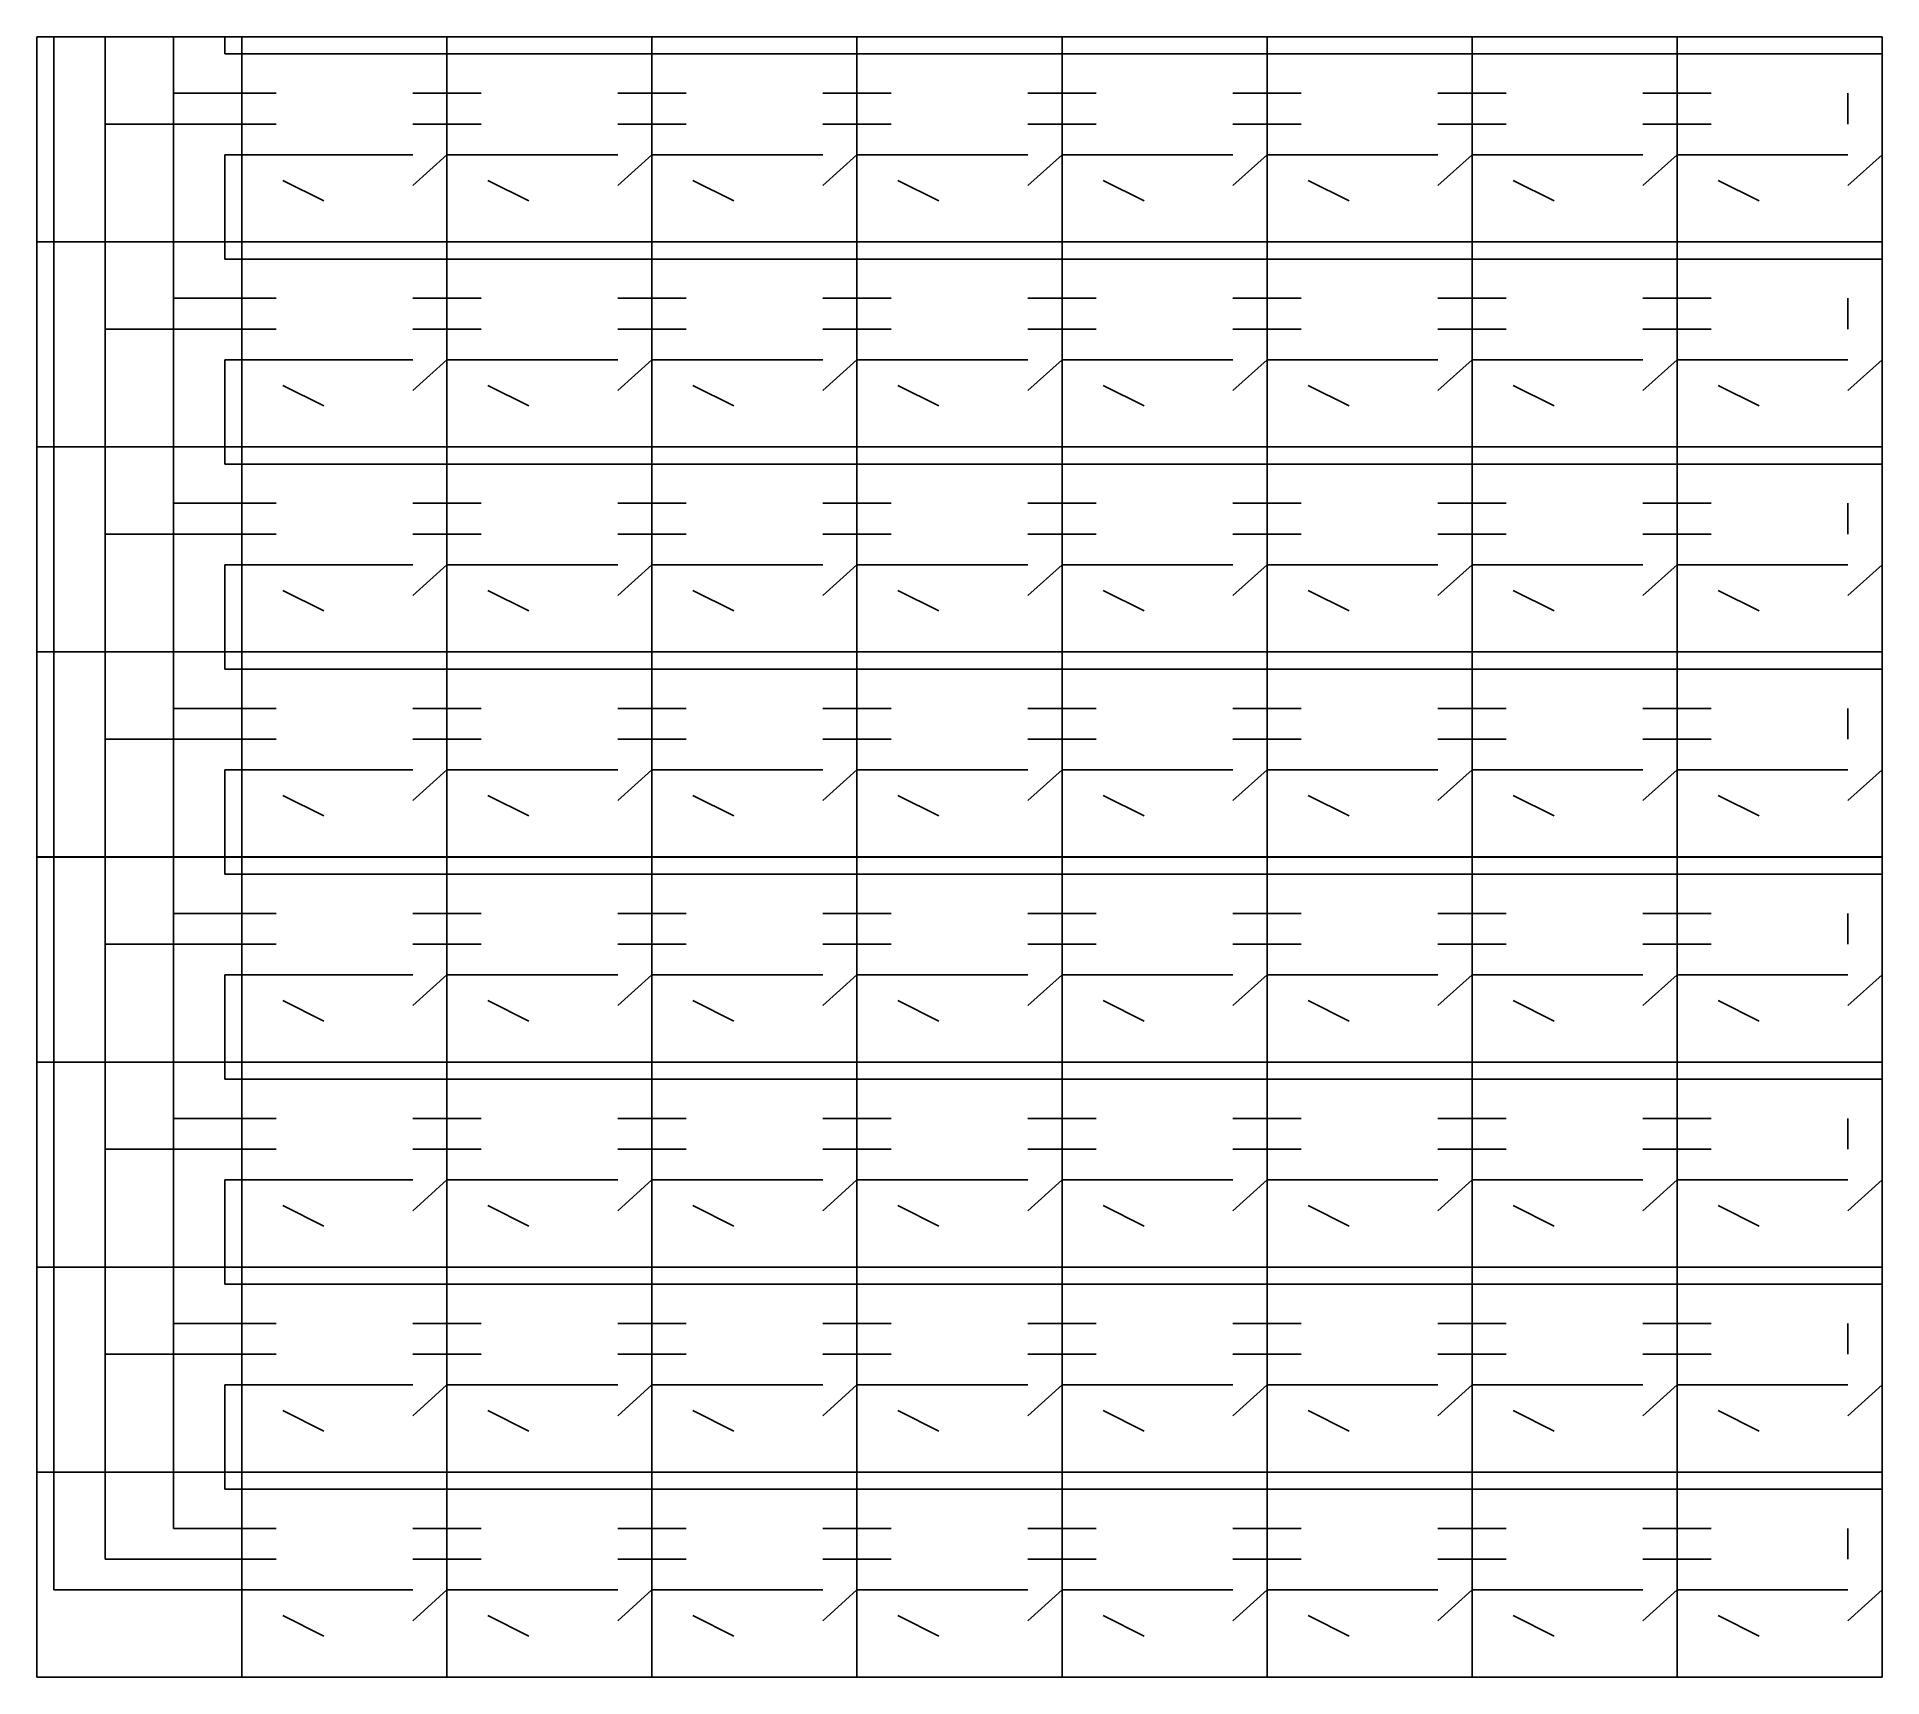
# Model space of a CAD drawing. Extents: x 0 to 225, y 0 to 200.
import ezdxf

# ---------------------------------------------------------------- set-up
doc = ezdxf.new("R2010")
doc.units = 0
doc.layers.get('0').update_dxf_attribs({"linetype": 'CONTINUOUS'})

msp = doc.modelspace()

# ---------------------------------------------------------------- linework, layer by layer
at = {"color": 7}
for p, q in [((0, 200.001), (25.001, 200.001)), ((0, 175), (0, 200.001)), ((24.9992, 200.001), (50, 200.001)), ((24.9992, 175), (24.9992, 200.001)), ((25.001, 200.001), (25.001, 175)), ((50, 200.001), (50, 175)), ((50.0006, 200.001), (74.9997, 200.001)), ((50.0006, 175), (50.0006, 200.001)), ((74.9997, 200.001), (74.9997, 175)), ((74.9997, 200.001), (100.001, 200.001)), ((74.9997, 175), (74.9997, 200.001)), ((100.001, 200.001), (100.001, 175)), ((100.001, 200.001), (125, 200.001)), ((100.001, 175), (100.001, 200.001)), ((125, 200.001), (125, 175)), ((125, 200.001), (150.001, 200.001)), ((125, 175), (125, 200.001)), ((150, 200.001), (175, 200.001)), ((150, 175), (150, 200.001)), ((150.001, 200.001), (150.001, 175)), ((175, 200.001), (175, 175)), ((175.001, 200.001), (200, 200.001)), ((175.001, 175), (175.001, 200.001)), ((200, 200.001), (200, 175)), ((200, 200.001), (225.001, 200.001)), ((200, 175), (200, 200.001)), ((225.001, 200.001), (225.001, 175)), ((25.001, 175), (0, 175)), ((0, 175), (25.001, 175)), ((0, 150), (0, 175)), ((50, 175), (24.9992, 175)), ((24.9992, 175), (50, 175)), ((24.9992, 150), (24.9992, 175)), ((25.001, 175), (25.001, 150)), ((50, 175), (50, 150)), ((74.9997, 175), (50.0006, 175)), ((50.0006, 175), (74.9997, 175)), ((50.0006, 150), (50.0006, 175)), ((100.001, 175), (74.9997, 175)), ((74.9997, 175), (74.9997, 150)), ((74.9997, 175), (100.001, 175)), ((74.9997, 150), (74.9997, 175)), ((125, 175), (100.001, 175)), ((100.001, 175), (100.001, 150)), ((100.001, 175), (125, 175)), ((100.001, 150), (100.001, 175)), ((150.001, 175), (125, 175)), ((125, 175), (125, 150)), ((125, 175), (150.001, 175)), ((125, 150), (125, 175)), ((175, 175), (150, 175)), ((150, 175), (175, 175)), ((150, 150), (150, 175)), ((150.001, 175), (150.001, 150)), ((175, 175), (175, 150)), ((200, 175), (175.001, 175)), ((175.001, 175), (200, 175)), ((175.001, 150), (175.001, 175)), ((225.001, 175), (200, 175)), ((200, 175), (200, 150)), ((200, 175), (225.001, 175)), ((200, 150), (200, 175)), ((225.001, 175), (225.001, 150)), ((25.001, 150), (0, 150)), ((0, 150), (25.001, 150)), ((0, 125), (0, 150)), ((50, 150), (24.9992, 150)), ((24.9992, 150), (50, 150)), ((24.9992, 125), (24.9992, 150)), ((25.001, 150), (25.001, 125)), ((50, 150), (50, 125)), ((74.9997, 150), (50.0006, 150)), ((50.0006, 150), (74.9997, 150)), ((50.0006, 125), (50.0006, 150)), ((100.001, 150), (74.9997, 150)), ((74.9997, 150), (74.9997, 125)), ((74.9997, 150), (100.001, 150)), ((74.9997, 125), (74.9997, 150)), ((125, 150), (100.001, 150)), ((100.001, 150), (100.001, 125)), ((100.001, 150), (125, 150)), ((100.001, 125), (100.001, 150)), ((150.001, 150), (125, 150)), ((125, 150), (125, 125)), ((125, 150), (150.001, 150)), ((125, 125), (125, 150)), ((175, 150), (150, 150)), ((150, 150), (175, 150)), ((150, 125), (150, 150)), ((150.001, 150), (150.001, 125)), ((175, 150), (175, 125)), ((200, 150), (175.001, 150)), ((175.001, 150), (200, 150)), ((175.001, 125), (175.001, 150)), ((225.001, 150), (200, 150)), ((200, 150), (200, 125)), ((200, 150), (225.001, 150)), ((200, 125), (200, 150)), ((225.001, 150), (225.001, 125)), ((25.001, 125), (0, 125)), ((0, 125), (25.001, 125)), ((0, 100.001), (0, 125)), ((50, 125), (24.9992, 125)), ((24.9992, 125), (50, 125)), ((24.9992, 100.001), (24.9992, 125)), ((25.001, 125), (25.001, 100.001)), ((50, 125), (50, 100.001)), ((74.9997, 125), (50.0006, 125)), ((50.0006, 125), (74.9997, 125)), ((50.0006, 100.001), (50.0006, 125)), ((100.001, 125), (74.9997, 125)), ((74.9997, 125), (74.9997, 100.001)), ((74.9997, 125), (100.001, 125)), ((74.9997, 100.001), (74.9997, 125)), ((125, 125), (100.001, 125)), ((100.001, 125), (100.001, 100.001)), ((100.001, 125), (125, 125)), ((100.001, 100.001), (100.001, 125)), ((150.001, 125), (125, 125)), ((125, 125), (125, 100.001)), ((125, 125), (150.001, 125)), ((125, 100.001), (125, 125)), ((175, 125), (150, 125)), ((150, 125), (175, 125)), ((150, 100.001), (150, 125)), ((150.001, 125), (150.001, 100.001)), ((175, 125), (175, 100.001)), ((200, 125), (175.001, 125)), ((175.001, 125), (200, 125)), ((175.001, 100.001), (175.001, 125)), ((225.001, 125), (200, 125)), ((200, 125), (200, 100.001)), ((200, 125), (225.001, 125)), ((200, 100.001), (200, 125)), ((225.001, 125), (225.001, 100.001)), ((25.001, 100.001), (0, 100.001)), ((0, 100), (25.001, 100)), ((0, 74.9993), (0, 100)), ((50, 100.001), (24.9992, 100.001)), ((24.9992, 100), (50, 100)), ((24.9992, 74.9993), (24.9992, 100)), ((25.001, 100), (25.001, 74.9993)), ((50, 100), (50, 74.9993)), ((74.9997, 100.001), (50.0006, 100.001)), ((50.0006, 100), (74.9997, 100)), ((50.0006, 74.9993), (50.0006, 100)), ((100.001, 100.001), (74.9997, 100.001)), ((74.9997, 100), (74.9997, 74.9993)), ((74.9997, 100), (100.001, 100)), ((74.9997, 74.9993), (74.9997, 100)), ((125, 100.001), (100.001, 100.001)), ((100.001, 100), (100.001, 74.9993)), ((100.001, 100), (125, 100)), ((100.001, 74.9993), (100.001, 100)), ((150.001, 100.001), (125, 100.001)), ((125, 100), (125, 74.9993)), ((125, 100), (150.001, 100)), ((125, 74.9993), (125, 100)), ((175, 100.001), (150, 100.001)), ((150, 100), (175, 100)), ((150, 74.9993), (150, 100)), ((150.001, 100), (150.001, 74.9993)), ((175, 100), (175, 74.9993)), ((200, 100.001), (175.001, 100.001)), ((175.001, 100), (200, 100)), ((175.001, 74.9993), (175.001, 100)), ((225.001, 100.001), (200, 100.001)), ((200, 100), (200, 74.9993)), ((200, 100), (225.001, 100)), ((200, 74.9993), (200, 100)), ((225.001, 100), (225.001, 74.9993)), ((0, 75.001), (25.001, 75.001)), ((0, 50), (0, 75.001)), ((25.001, 74.9993), (0, 74.9993)), ((24.9992, 75.001), (50, 75.001)), ((24.9992, 50), (24.9992, 75.001)), ((50, 74.9993), (24.9992, 74.9993)), ((25.001, 75.001), (25.001, 50)), ((50, 75.001), (50, 50)), ((50.0006, 75.001), (74.9997, 75.001)), ((50.0006, 50), (50.0006, 75.001)), ((74.9997, 74.9993), (50.0006, 74.9993)), ((74.9997, 75.001), (74.9997, 50)), ((74.9997, 75.001), (100.001, 75.001)), ((74.9997, 50), (74.9997, 75.001)), ((100.001, 74.9993), (74.9997, 74.9993)), ((100.001, 75.001), (100.001, 50)), ((100.001, 75.001), (125, 75.001)), ((100.001, 50), (100.001, 75.001)), ((125, 74.9993), (100.001, 74.9993)), ((125, 75.001), (125, 50)), ((125, 75.001), (150.001, 75.001)), ((125, 50), (125, 75.001)), ((150.001, 74.9993), (125, 74.9993)), ((150, 75.001), (175, 75.001)), ((150, 50), (150, 75.001)), ((175, 74.9993), (150, 74.9993)), ((150.001, 75.001), (150.001, 50)), ((175, 75.001), (175, 50)), ((175.001, 75.001), (200, 75.001)), ((175.001, 50), (175.001, 75.001)), ((200, 74.9993), (175.001, 74.9993)), ((200, 75.001), (200, 50)), ((200, 75.001), (225.001, 75.001)), ((200, 50), (200, 75.001)), ((225.001, 74.9993), (200, 74.9993)), ((225.001, 75.001), (225.001, 50)), ((25.001, 50), (0, 50)), ((0, 50), (25.001, 50)), ((0, 25.001), (0, 50)), ((50, 50), (24.9992, 50)), ((24.9992, 50), (50, 50)), ((24.9992, 25.001), (24.9992, 50)), ((25.001, 50), (25.001, 25.001)), ((50, 50), (50, 25.001)), ((74.9997, 50), (50.0006, 50)), ((50.0006, 50), (74.9997, 50)), ((50.0006, 25.001), (50.0006, 50)), ((100.001, 50), (74.9997, 50)), ((74.9997, 50), (74.9997, 25.001)), ((74.9997, 50), (100.001, 50)), ((74.9997, 25.001), (74.9997, 50)), ((125, 50), (100.001, 50)), ((100.001, 50), (100.001, 25.001)), ((100.001, 50), (125, 50)), ((100.001, 25.001), (100.001, 50)), ((150.001, 50), (125, 50)), ((125, 50), (125, 25.001)), ((125, 50), (150.001, 50)), ((125, 25.001), (125, 50)), ((175, 50), (150, 50)), ((150, 50), (175, 50)), ((150, 25.001), (150, 50)), ((150.001, 50), (150.001, 25.001)), ((175, 50), (175, 25.001)), ((200, 50), (175.001, 50)), ((175.001, 50), (200, 50)), ((175.001, 25.001), (175.001, 50)), ((225.001, 50), (200, 50)), ((200, 50), (200, 25.001)), ((200, 50), (225.001, 50)), ((200, 25.001), (200, 50)), ((225.001, 50), (225.001, 25.001)), ((25.001, 25.001), (0, 25.001)), ((0, 25.0006), (25.001, 25.0006)), ((0, -0.00043), (0, 25.0006)), ((50, 25.001), (24.9992, 25.001)), ((24.9992, 25.0006), (50, 25.0006)), ((24.9992, -0.00043), (24.9992, 25.0006)), ((25.001, 25.0006), (25.001, -0.00043)), ((50, 25.0006), (50, -0.00043)), ((74.9997, 25.001), (50.0006, 25.001)), ((50.0006, 25.0006), (74.9997, 25.0006)), ((50.0006, -0.00043), (50.0006, 25.0006)), ((100.001, 25.001), (74.9997, 25.001)), ((74.9997, 25.0006), (74.9997, -0.00043)), ((74.9997, 25.0006), (100.001, 25.0006)), ((74.9997, -0.00043), (74.9997, 25.0006)), ((125, 25.001), (100.001, 25.001)), ((100.001, 25.0006), (100.001, -0.00043)), ((100.001, 25.0006), (125, 25.0006)), ((100.001, -0.00043), (100.001, 25.0006)), ((150.001, 25.001), (125, 25.001)), ((125, 25.0006), (125, -0.00043)), ((125, 25.0006), (150.001, 25.0006)), ((125, -0.00043), (125, 25.0006)), ((175, 25.001), (150, 25.001)), ((150, 25.0006), (175, 25.0006)), ((150, -0.00043), (150, 25.0006)), ((150.001, 25.0006), (150.001, -0.00043)), ((175, 25.0006), (175, -0.00043)), ((200, 25.001), (175.001, 25.001)), ((175.001, 25.0006), (200, 25.0006)), ((175.001, -0.00043), (175.001, 25.0006)), ((225.001, 25.001), (200, 25.001)), ((200, 25.0006), (200, -0.00043)), ((200, 25.0006), (225.001, 25.0006)), ((200, -0.00043), (200, 25.0006)), ((225.001, 25.0006), (225.001, -0.00043)), ((25.001, -0.00043), (0, -0.00043)), ((50, -0.00043), (24.9992, -0.00043)), ((74.9997, -0.00043), (50.0006, -0.00043)), ((100.001, -0.00043), (74.9997, -0.00043)), ((125, -0.00043), (100.001, -0.00043)), ((150.001, -0.00043), (125, -0.00043)), ((175, -0.00043), (150, -0.00043)), ((200, -0.00043), (175.001, -0.00043)), ((225.001, -0.00043), (200, -0.00043))]:
    msp.add_line(p, q, dxfattribs=at)
at = {"color": 0}
for p, q in [((2.08447, 200.001), (2.08447, 175)), ((8.3335, 200.001), (8.3335, 189.376)), ((16.6657, 200.001), (16.6657, 193.125)), ((22.9169, 197.917), (22.9169, 200.001)), ((25.001, 197.917), (22.9169, 197.917)), ((24.9992, 197.917), (50.0006, 197.917)), ((50.0006, 197.917), (74.9997, 197.917)), ((74.9997, 197.917), (100.001, 197.917)), ((100.001, 197.917), (125, 197.917)), ((125, 197.917), (150.001, 197.917)), ((150, 197.917), (175.001, 197.917)), ((175.001, 197.917), (200, 197.917)), ((200, 197.917), (225.001, 197.917)), ((225.001, 197.917), (225.001, 185.626)), ((16.6657, 193.125), (25.001, 193.125)), ((16.6657, 193.125), (16.6657, 175)), ((24.9992, 193.125), (29.1682, 193.125)), ((50.0006, 193.125), (45.8321, 193.125)), ((50.0006, 193.125), (54.169, 193.125)), ((74.9997, 193.125), (70.8311, 193.125)), ((74.9997, 193.125), (79.1682, 193.125)), ((100.001, 193.125), (95.8321, 193.125)), ((100.001, 193.125), (104.17, 193.125)), ((125, 193.125), (120.832, 193.125)), ((125, 193.125), (129.169, 193.125)), ((150.001, 193.125), (145.832, 193.125)), ((150, 193.125), (154.168, 193.125)), ((175.001, 193.125), (170.832, 193.125)), ((175.001, 193.125), (179.169, 193.125)), ((200, 193.125), (195.832, 193.125)), ((200, 193.125), (204.168, 193.125)), ((220.832, 193.125), (220.832, 189.376)), ((8.3335, 189.376), (25.001, 189.376)), ((8.3335, 189.376), (8.3335, 175)), ((24.9992, 189.376), (29.1682, 189.376)), ((50.0006, 189.376), (45.8321, 189.376)), ((50.0006, 189.376), (54.169, 189.376)), ((74.9997, 189.376), (70.8311, 189.376)), ((74.9997, 189.376), (79.1682, 189.376)), ((100.001, 189.376), (95.8321, 189.376)), ((100.001, 189.376), (104.17, 189.376)), ((125, 189.376), (120.832, 189.376)), ((125, 189.376), (129.169, 189.376)), ((150.001, 189.376), (145.832, 189.376)), ((150, 189.376), (154.168, 189.376)), ((175.001, 189.376), (170.832, 189.376)), ((175.001, 189.376), (179.169, 189.376)), ((200, 189.376), (195.832, 189.376)), ((200, 189.376), (204.168, 189.376)), ((25.001, 185.626), (22.9169, 185.626)), ((22.9169, 185.626), (22.9169, 175)), ((24.9992, 185.626), (45.8321, 185.626)), ((50.0006, 185.626), (45.8321, 181.875)), ((50.0006, 185.626), (70.8311, 185.626)), ((74.9997, 185.626), (70.8311, 181.875)), ((74.9997, 185.626), (95.8321, 185.626)), ((100.001, 185.626), (95.8321, 181.875)), ((100.001, 185.626), (120.832, 185.626)), ((125, 185.626), (120.832, 181.875)), ((125, 185.626), (145.832, 185.626)), ((150.001, 185.626), (145.832, 181.875)), ((150, 185.626), (170.832, 185.626)), ((175.001, 185.626), (170.832, 181.875)), ((175.001, 185.626), (195.832, 185.626)), ((200, 185.626), (195.832, 181.875)), ((200, 185.626), (220.832, 185.626)), ((225.001, 185.626), (220.832, 181.875)), ((29.9997, 182.5), (35.0004, 180)), ((54.9994, 182.5), (59.9996, 180)), ((80.0003, 182.5), (85.001, 180)), ((104.999, 182.5), (110, 180)), ((129.999, 182.5), (135.002, 180)), ((155, 182.5), (160, 180)), ((180, 182.5), (185, 180)), ((204.999, 182.5), (210.001, 180)), ((2.08447, 175), (2.08447, 150.001)), ((8.3335, 175), (8.3335, 164.375)), ((16.6657, 175), (16.6657, 168.125)), ((22.9169, 172.917), (22.9169, 175)), ((25.001, 172.917), (22.9169, 172.917)), ((24.9992, 172.917), (50.0006, 172.917)), ((50.0006, 172.917), (74.9997, 172.917)), ((74.9997, 172.917), (100.001, 172.917)), ((100.001, 172.917), (125, 172.917)), ((125, 172.917), (150.001, 172.917)), ((150, 172.917), (175.001, 172.917)), ((175.001, 172.917), (200, 172.917)), ((200, 172.917), (225.001, 172.917)), ((225.001, 172.917), (225.001, 160.625)), ((16.6657, 168.125), (25.001, 168.125)), ((16.6657, 168.125), (16.6657, 150.001)), ((24.9992, 168.125), (29.1682, 168.125)), ((50.0006, 168.125), (45.8321, 168.125)), ((50.0006, 168.125), (54.169, 168.125)), ((74.9997, 168.125), (70.8311, 168.125)), ((74.9997, 168.125), (79.1682, 168.125)), ((100.001, 168.125), (95.8321, 168.125)), ((100.001, 168.125), (104.17, 168.125)), ((125, 168.125), (120.832, 168.125)), ((125, 168.125), (129.169, 168.125)), ((150.001, 168.125), (145.832, 168.125)), ((150, 168.125), (154.168, 168.125)), ((175.001, 168.125), (170.832, 168.125)), ((175.001, 168.125), (179.169, 168.125)), ((200, 168.125), (195.832, 168.125)), ((200, 168.125), (204.168, 168.125)), ((220.832, 168.125), (220.832, 164.375)), ((8.3335, 164.375), (25.001, 164.375)), ((8.3335, 164.375), (8.3335, 150.001)), ((24.9992, 164.375), (29.1682, 164.375)), ((50.0006, 164.375), (45.8321, 164.375)), ((50.0006, 164.375), (54.169, 164.375)), ((74.9997, 164.375), (70.8311, 164.375)), ((74.9997, 164.375), (79.1682, 164.375)), ((100.001, 164.375), (95.8321, 164.375)), ((100.001, 164.375), (104.17, 164.375)), ((125, 164.375), (120.832, 164.375)), ((125, 164.375), (129.169, 164.375)), ((150.001, 164.375), (145.832, 164.375)), ((150, 164.375), (154.168, 164.375)), ((175.001, 164.375), (170.832, 164.375)), ((175.001, 164.375), (179.169, 164.375)), ((200, 164.375), (195.832, 164.375)), ((200, 164.375), (204.168, 164.375)), ((25.001, 160.625), (22.9169, 160.625)), ((22.9169, 160.625), (22.9169, 150.001)), ((24.9992, 160.625), (45.8321, 160.625)), ((50.0006, 160.625), (45.8321, 156.875)), ((50.0006, 160.625), (70.8311, 160.625)), ((74.9997, 160.625), (70.8311, 156.875)), ((74.9997, 160.625), (95.8321, 160.625)), ((100.001, 160.625), (95.8321, 156.875)), ((100.001, 160.625), (120.832, 160.625)), ((125, 160.625), (120.832, 156.875)), ((125, 160.625), (145.832, 160.625)), ((150.001, 160.625), (145.832, 156.875)), ((150, 160.625), (170.832, 160.625)), ((175.001, 160.625), (170.832, 156.875)), ((175.001, 160.625), (195.832, 160.625)), ((200, 160.625), (195.832, 156.875)), ((200, 160.625), (220.832, 160.625)), ((225.001, 160.625), (220.832, 156.875)), ((29.9997, 157.501), (35.0004, 155.001)), ((54.9994, 157.501), (59.9996, 155.001)), ((80.0003, 157.501), (85.001, 155.001)), ((104.999, 157.501), (110, 155.001)), ((129.999, 157.501), (135.002, 155.001)), ((155, 157.501), (160, 155.001)), ((180, 157.501), (185, 155.001)), ((204.999, 157.501), (210.001, 155.001)), ((2.08447, 150.001), (2.08447, 124.999)), ((8.3335, 150.001), (8.3335, 139.376)), ((16.6657, 150.001), (16.6657, 143.126)), ((22.9169, 147.917), (22.9169, 150.001)), ((25.001, 147.917), (22.9169, 147.917)), ((24.9992, 147.917), (50.0006, 147.917)), ((50.0006, 147.917), (74.9997, 147.917)), ((74.9997, 147.917), (100.001, 147.917)), ((100.001, 147.917), (125, 147.917)), ((125, 147.917), (150.001, 147.917)), ((150, 147.917), (175.001, 147.917)), ((175.001, 147.917), (200, 147.917)), ((200, 147.917), (225.001, 147.917)), ((225.001, 147.917), (225.001, 135.626)), ((16.6657, 143.126), (25.001, 143.126)), ((16.6657, 143.126), (16.6657, 124.999)), ((24.9992, 143.126), (29.1682, 143.126)), ((50.0006, 143.126), (45.8321, 143.126)), ((50.0006, 143.126), (54.169, 143.126)), ((74.9997, 143.126), (70.8311, 143.126)), ((74.9997, 143.126), (79.1682, 143.126)), ((100.001, 143.126), (95.8321, 143.126)), ((100.001, 143.126), (104.17, 143.126)), ((125, 143.126), (120.832, 143.126)), ((125, 143.126), (129.169, 143.126)), ((150.001, 143.126), (145.832, 143.126)), ((150, 143.126), (154.168, 143.126)), ((175.001, 143.126), (170.832, 143.126)), ((175.001, 143.126), (179.169, 143.126)), ((200, 143.126), (195.832, 143.126)), ((200, 143.126), (204.168, 143.126)), ((220.832, 143.126), (220.832, 139.376)), ((8.3335, 139.376), (25.001, 139.376)), ((8.3335, 139.376), (8.3335, 124.999)), ((24.9992, 139.376), (29.1682, 139.376)), ((50.0006, 139.376), (45.8321, 139.376)), ((50.0006, 139.376), (54.169, 139.376)), ((74.9997, 139.376), (70.8311, 139.376)), ((74.9997, 139.376), (79.1682, 139.376)), ((100.001, 139.376), (95.8321, 139.376)), ((100.001, 139.376), (104.17, 139.376)), ((125, 139.376), (120.832, 139.376)), ((125, 139.376), (129.169, 139.376)), ((150.001, 139.376), (145.832, 139.376)), ((150, 139.376), (154.168, 139.376)), ((175.001, 139.376), (170.832, 139.376)), ((175.001, 139.376), (179.169, 139.376)), ((200, 139.376), (195.832, 139.376)), ((200, 139.376), (204.168, 139.376)), ((25.001, 135.626), (22.9169, 135.626)), ((22.9169, 135.626), (22.9169, 124.999)), ((24.9992, 135.626), (45.8321, 135.626)), ((50.0006, 135.626), (45.8321, 131.874)), ((50.0006, 135.626), (70.8311, 135.626)), ((74.9997, 135.626), (70.8311, 131.874)), ((74.9997, 135.626), (95.8321, 135.626)), ((100.001, 135.626), (95.8321, 131.874)), ((100.001, 135.626), (120.832, 135.626)), ((125, 135.626), (120.832, 131.874)), ((125, 135.626), (145.832, 135.626)), ((150.001, 135.626), (145.832, 131.874)), ((150, 135.626), (170.832, 135.626)), ((175.001, 135.626), (170.832, 131.874)), ((175.001, 135.626), (195.832, 135.626)), ((200, 135.626), (195.832, 131.874)), ((200, 135.626), (220.832, 135.626)), ((225.001, 135.626), (220.832, 131.874)), ((29.9997, 132.501), (35.0004, 130)), ((54.9994, 132.501), (59.9996, 130)), ((80.0003, 132.501), (85.001, 130)), ((104.999, 132.501), (110, 130)), ((129.999, 132.501), (135.002, 130)), ((155, 132.501), (160, 130)), ((180, 132.501), (185, 130)), ((204.999, 132.501), (210.001, 130)), ((2.08447, 124.999), (2.08447, 100)), ((8.3335, 124.999), (8.3335, 114.375)), ((16.6657, 124.999), (16.6657, 118.125)), ((22.9169, 122.917), (22.9169, 124.999)), ((25.001, 122.917), (22.9169, 122.917)), ((24.9992, 122.917), (50.0006, 122.917)), ((50.0006, 122.917), (74.9997, 122.917)), ((74.9997, 122.917), (100.001, 122.917)), ((100.001, 122.917), (125, 122.917)), ((125, 122.917), (150.001, 122.917)), ((150, 122.917), (175.001, 122.917)), ((175.001, 122.917), (200, 122.917)), ((200, 122.917), (225.001, 122.917)), ((225.001, 122.917), (225.001, 110.627)), ((16.6657, 118.125), (25.001, 118.125)), ((16.6657, 118.125), (16.6657, 100)), ((24.9992, 118.125), (29.1682, 118.125)), ((50.0006, 118.125), (45.8321, 118.125)), ((50.0006, 118.125), (54.169, 118.125)), ((74.9997, 118.125), (70.8311, 118.125)), ((74.9997, 118.125), (79.1682, 118.125)), ((100.001, 118.125), (95.8321, 118.125)), ((100.001, 118.125), (104.17, 118.125)), ((125, 118.125), (120.832, 118.125)), ((125, 118.125), (129.169, 118.125)), ((150.001, 118.125), (145.832, 118.125)), ((150, 118.125), (154.168, 118.125)), ((175.001, 118.125), (170.832, 118.125)), ((175.001, 118.125), (179.169, 118.125)), ((200, 118.125), (195.832, 118.125)), ((200, 118.125), (204.168, 118.125)), ((220.832, 118.125), (220.832, 114.375)), ((8.3335, 114.375), (25.001, 114.375)), ((8.3335, 114.375), (8.3335, 100)), ((24.9992, 114.375), (29.1682, 114.375)), ((50.0006, 114.375), (45.8321, 114.375)), ((50.0006, 114.375), (54.169, 114.375)), ((74.9997, 114.375), (70.8311, 114.375)), ((74.9997, 114.375), (79.1682, 114.375)), ((100.001, 114.375), (95.8321, 114.375)), ((100.001, 114.375), (104.17, 114.375)), ((125, 114.375), (120.832, 114.375)), ((125, 114.375), (129.169, 114.375)), ((150.001, 114.375), (145.832, 114.375)), ((150, 114.375), (154.168, 114.375)), ((175.001, 114.375), (170.832, 114.375)), ((175.001, 114.375), (179.169, 114.375)), ((200, 114.375), (195.832, 114.375)), ((200, 114.375), (204.168, 114.375)), ((25.001, 110.627), (22.9169, 110.627)), ((22.9169, 110.627), (22.9169, 100)), ((24.9992, 110.627), (45.8321, 110.627)), ((50.0006, 110.627), (45.8321, 106.875)), ((50.0006, 110.627), (70.8311, 110.627)), ((74.9997, 110.627), (70.8311, 106.875)), ((74.9997, 110.627), (95.8321, 110.627)), ((100.001, 110.627), (95.8321, 106.875)), ((100.001, 110.627), (120.832, 110.627)), ((125, 110.627), (120.832, 106.875)), ((125, 110.627), (145.832, 110.627)), ((150.001, 110.627), (145.832, 106.875)), ((150, 110.627), (170.832, 110.627)), ((175.001, 110.627), (170.832, 106.875)), ((175.001, 110.627), (195.832, 110.627)), ((200, 110.627), (195.832, 106.875)), ((200, 110.627), (220.832, 110.627)), ((225.001, 110.627), (220.832, 106.875)), ((29.9997, 107.5), (35.0004, 105.001)), ((54.9994, 107.5), (59.9996, 105.001)), ((80.0003, 107.5), (85.001, 105.001)), ((104.999, 107.5), (110, 105.001)), ((129.999, 107.5), (135.002, 105.001)), ((155, 107.5), (160, 105.001)), ((180, 107.5), (185, 105.001)), ((204.999, 107.5), (210.001, 105.001)), ((2.08447, 100), (2.08447, 74.9994)), ((8.3335, 100), (8.3335, 89.3756)), ((16.6657, 100), (16.6657, 93.1256)), ((22.9169, 97.9158), (22.9169, 100)), ((25.001, 97.9158), (22.9169, 97.9158)), ((24.9992, 97.9158), (50.0006, 97.9158)), ((50.0006, 97.9158), (74.9997, 97.9158)), ((74.9997, 97.9158), (100.001, 97.9158)), ((100.001, 97.9158), (125, 97.9158)), ((125, 97.9158), (150.001, 97.9158)), ((150, 97.9158), (175.001, 97.9158)), ((175.001, 97.9158), (200, 97.9158)), ((200, 97.9158), (225.001, 97.9158)), ((225.001, 97.9158), (225.001, 85.6256)), ((16.6657, 93.1256), (25.001, 93.1256)), ((16.6657, 93.1256), (16.6657, 74.9994)), ((24.9992, 93.1256), (29.1682, 93.1256)), ((50.0006, 93.1256), (45.8321, 93.1256)), ((50.0006, 93.1256), (54.169, 93.1256)), ((74.9997, 93.1256), (70.8311, 93.1256)), ((74.9997, 93.1256), (79.1682, 93.1256)), ((100.001, 93.1256), (95.8321, 93.1256)), ((100.001, 93.1256), (104.17, 93.1256)), ((125, 93.1256), (120.832, 93.1256)), ((125, 93.1256), (129.169, 93.1256)), ((150.001, 93.1256), (145.832, 93.1256)), ((150, 93.1256), (154.168, 93.1256)), ((175.001, 93.1256), (170.832, 93.1256)), ((175.001, 93.1256), (179.169, 93.1256)), ((200, 93.1256), (195.832, 93.1256)), ((200, 93.1256), (204.168, 93.1256)), ((220.832, 93.1256), (220.832, 89.3756)), ((8.3335, 89.3756), (25.001, 89.3756)), ((8.3335, 89.3756), (8.3335, 74.9994)), ((24.9992, 89.3756), (29.1682, 89.3756)), ((50.0006, 89.3756), (45.8321, 89.3756)), ((50.0006, 89.3756), (54.169, 89.3756)), ((74.9997, 89.3756), (70.8311, 89.3756)), ((74.9997, 89.3756), (79.1682, 89.3756)), ((100.001, 89.3756), (95.8321, 89.3756)), ((100.001, 89.3756), (104.17, 89.3756)), ((125, 89.3756), (120.832, 89.3756)), ((125, 89.3756), (129.169, 89.3756)), ((150.001, 89.3756), (145.832, 89.3756)), ((150, 89.3756), (154.168, 89.3756)), ((175.001, 89.3756), (170.832, 89.3756)), ((175.001, 89.3756), (179.169, 89.3756)), ((200, 89.3756), (195.832, 89.3756)), ((200, 89.3756), (204.168, 89.3756)), ((25.001, 85.6256), (22.9169, 85.6256)), ((22.9169, 85.6256), (22.9169, 74.9994)), ((24.9992, 85.6256), (45.8321, 85.6256)), ((50.0006, 85.6256), (45.8321, 81.8756)), ((50.0006, 85.6256), (70.8311, 85.6256)), ((74.9997, 85.6256), (70.8311, 81.8756)), ((74.9997, 85.6256), (95.8321, 85.6256)), ((100.001, 85.6256), (95.8321, 81.8756)), ((100.001, 85.6256), (120.832, 85.6256)), ((125, 85.6256), (120.832, 81.8756)), ((125, 85.6256), (145.832, 85.6256)), ((150.001, 85.6256), (145.832, 81.8756)), ((150, 85.6256), (170.832, 85.6256)), ((175.001, 85.6256), (170.832, 81.8756)), ((175.001, 85.6256), (195.832, 85.6256)), ((200, 85.6256), (195.832, 81.8756)), ((200, 85.6256), (220.832, 85.6256)), ((225.001, 85.6256), (220.832, 81.8756)), ((29.9997, 82.5007), (35.0004, 80.0014)), ((54.9994, 82.5007), (59.9996, 80.0014)), ((80.0003, 82.5007), (85.001, 80.0014)), ((104.999, 82.5007), (110, 80.0014)), ((129.999, 82.5007), (135.002, 80.0014)), ((155, 82.5007), (160, 80.0014)), ((180, 82.5007), (185, 80.0014)), ((204.999, 82.5007), (210.001, 80.0014)), ((2.08447, 75.0011), (2.08447, 49.9997)), ((8.3335, 75.0011), (8.3335, 64.3764)), ((16.6657, 75.0011), (16.6657, 68.1246)), ((22.9169, 72.9167), (22.9169, 75.0011)), ((25.001, 72.9167), (22.9169, 72.9167)), ((24.9992, 72.9167), (50.0006, 72.9167)), ((50.0006, 72.9167), (74.9997, 72.9167)), ((74.9997, 72.9167), (100.001, 72.9167)), ((100.001, 72.9167), (125, 72.9167)), ((125, 72.9167), (150.001, 72.9167)), ((150, 72.9167), (175.001, 72.9167)), ((175.001, 72.9167), (200, 72.9167)), ((200, 72.9167), (225.001, 72.9167)), ((225.001, 72.9167), (225.001, 60.6264)), ((16.6657, 68.1246), (25.001, 68.1246)), ((16.6657, 68.1246), (16.6657, 49.9997)), ((24.9992, 68.1246), (29.1682, 68.1246)), ((50.0006, 68.1246), (45.8321, 68.1246)), ((50.0006, 68.1246), (54.169, 68.1246)), ((74.9997, 68.1246), (70.8311, 68.1246)), ((74.9997, 68.1246), (79.1682, 68.1246)), ((100.001, 68.1246), (95.8321, 68.1246)), ((100.001, 68.1246), (104.17, 68.1246)), ((125, 68.1246), (120.832, 68.1246)), ((125, 68.1246), (129.169, 68.1246)), ((150.001, 68.1246), (145.832, 68.1246)), ((150, 68.1246), (154.168, 68.1246)), ((175.001, 68.1246), (170.832, 68.1246)), ((175.001, 68.1246), (179.169, 68.1246)), ((200, 68.1246), (195.832, 68.1246)), ((200, 68.1246), (204.168, 68.1246)), ((220.832, 68.1246), (220.832, 64.3764)), ((8.3335, 64.3764), (25.001, 64.3764)), ((8.3335, 64.3764), (8.3335, 49.9997)), ((24.9992, 64.3764), (29.1682, 64.3764)), ((50.0006, 64.3764), (45.8321, 64.3764)), ((50.0006, 64.3764), (54.169, 64.3764)), ((74.9997, 64.3764), (70.8311, 64.3764)), ((74.9997, 64.3764), (79.1682, 64.3764)), ((100.001, 64.3764), (95.8321, 64.3764)), ((100.001, 64.3764), (104.17, 64.3764)), ((125, 64.3764), (120.832, 64.3764)), ((125, 64.3764), (129.169, 64.3764)), ((150.001, 64.3764), (145.832, 64.3764)), ((150, 64.3764), (154.168, 64.3764)), ((175.001, 64.3764), (170.832, 64.3764)), ((175.001, 64.3764), (179.169, 64.3764)), ((200, 64.3764), (195.832, 64.3764)), ((200, 64.3764), (204.168, 64.3764)), ((25.001, 60.6264), (22.9169, 60.6264)), ((22.9169, 60.6264), (22.9169, 49.9997)), ((24.9992, 60.6264), (45.8321, 60.6264)), ((50.0006, 60.6264), (45.8321, 56.8746)), ((50.0006, 60.6264), (70.8311, 60.6264)), ((74.9997, 60.6264), (70.8311, 56.8746)), ((74.9997, 60.6264), (95.8321, 60.6264)), ((100.001, 60.6264), (95.8321, 56.8746)), ((100.001, 60.6264), (120.832, 60.6264)), ((125, 60.6264), (120.832, 56.8746)), ((125, 60.6264), (145.832, 60.6264)), ((150.001, 60.6264), (145.832, 56.8746)), ((150, 60.6264), (170.832, 60.6264)), ((175.001, 60.6264), (170.832, 56.8746)), ((175.001, 60.6264), (195.832, 60.6264)), ((200, 60.6264), (195.832, 56.8746)), ((200, 60.6264), (220.832, 60.6264)), ((225.001, 60.6264), (220.832, 56.8746)), ((29.9997, 57.4999), (35.0004, 55.0004)), ((54.9994, 57.4999), (59.9996, 55.0004)), ((80.0003, 57.4999), (85.001, 55.0004)), ((104.999, 57.4999), (110, 55.0004)), ((129.999, 57.4999), (135.002, 55.0004)), ((155, 57.4999), (160, 55.0004)), ((180, 57.4999), (185, 55.0004)), ((204.999, 57.4999), (210.001, 55.0004)), ((2.08447, 49.9997), (2.08447, 25.0007)), ((8.3335, 49.9997), (8.3335, 39.375)), ((16.6657, 49.9997), (16.6657, 43.125)), ((22.9169, 47.9175), (22.9169, 49.9997)), ((25.001, 47.9175), (22.9169, 47.9175)), ((24.9992, 47.9175), (50.0006, 47.9175)), ((50.0006, 47.9175), (74.9997, 47.9175)), ((74.9997, 47.9175), (100.001, 47.9175)), ((100.001, 47.9175), (125, 47.9175)), ((125, 47.9175), (150.001, 47.9175)), ((150, 47.9175), (175.001, 47.9175)), ((175.001, 47.9175), (200, 47.9175)), ((200, 47.9175), (225.001, 47.9175)), ((225.001, 47.9175), (225.001, 35.6254)), ((16.6657, 43.125), (25.001, 43.125)), ((16.6657, 43.125), (16.6657, 25.0007)), ((24.9992, 43.125), (29.1682, 43.125)), ((50.0006, 43.125), (45.8321, 43.125)), ((50.0006, 43.125), (54.169, 43.125)), ((74.9997, 43.125), (70.8311, 43.125)), ((74.9997, 43.125), (79.1682, 43.125)), ((100.001, 43.125), (95.8321, 43.125)), ((100.001, 43.125), (104.17, 43.125)), ((125, 43.125), (120.832, 43.125)), ((125, 43.125), (129.169, 43.125)), ((150.001, 43.125), (145.832, 43.125)), ((150, 43.125), (154.168, 43.125)), ((175.001, 43.125), (170.832, 43.125)), ((175.001, 43.125), (179.169, 43.125)), ((200, 43.125), (195.832, 43.125)), ((200, 43.125), (204.168, 43.125)), ((220.832, 43.125), (220.832, 39.375)), ((8.3335, 39.375), (25.001, 39.375)), ((8.3335, 39.375), (8.3335, 25.0007)), ((24.9992, 39.375), (29.1682, 39.375)), ((50.0006, 39.375), (45.8321, 39.375)), ((50.0006, 39.375), (54.169, 39.375)), ((74.9997, 39.375), (70.8311, 39.375)), ((74.9997, 39.375), (79.1682, 39.375)), ((100.001, 39.375), (95.8321, 39.375)), ((100.001, 39.375), (104.17, 39.375)), ((125, 39.375), (120.832, 39.375)), ((125, 39.375), (129.169, 39.375)), ((150.001, 39.375), (145.832, 39.375)), ((150, 39.375), (154.168, 39.375)), ((175.001, 39.375), (170.832, 39.375)), ((175.001, 39.375), (179.169, 39.375)), ((200, 39.375), (195.832, 39.375)), ((200, 39.375), (204.168, 39.375)), ((25.001, 35.6254), (22.9169, 35.6254)), ((22.9169, 35.6254), (22.9169, 25.0007)), ((24.9992, 35.6254), (45.8321, 35.6254)), ((50.0006, 35.6254), (45.8321, 31.8754)), ((50.0006, 35.6254), (70.8311, 35.6254)), ((74.9997, 35.6254), (70.8311, 31.8754)), ((74.9997, 35.6254), (95.8321, 35.6254)), ((100.001, 35.6254), (95.8321, 31.8754)), ((100.001, 35.6254), (120.832, 35.6254)), ((125, 35.6254), (120.832, 31.8754)), ((125, 35.6254), (145.832, 35.6254)), ((150.001, 35.6254), (145.832, 31.8754)), ((150, 35.6254), (170.832, 35.6254)), ((175.001, 35.6254), (170.832, 31.8754)), ((175.001, 35.6254), (195.832, 35.6254)), ((200, 35.6254), (195.832, 31.8754)), ((200, 35.6254), (220.832, 35.6254)), ((225.001, 35.6254), (220.832, 31.8754)), ((29.9997, 32.5007), (35.0004, 30.0013)), ((54.9994, 32.5007), (59.9996, 30.0013)), ((80.0003, 32.5007), (85.001, 30.0013)), ((104.999, 32.5007), (110, 30.0013)), ((129.999, 32.5007), (135.002, 30.0013)), ((155, 32.5007), (160, 30.0013)), ((180, 32.5007), (185, 30.0013)), ((204.999, 32.5007), (210.001, 30.0013)), ((2.08447, 25.0007), (2.08447, 10.6258)), ((8.3335, 25.0007), (8.3335, 14.3758)), ((16.6657, 25.0007), (16.6657, 18.1258)), ((22.9169, 22.9161), (22.9169, 25.0007)), ((25.001, 22.9161), (22.9169, 22.9161)), ((24.9992, 22.9161), (50.0006, 22.9161)), ((50.0006, 22.9161), (74.9997, 22.9161)), ((74.9997, 22.9161), (100.001, 22.9161)), ((100.001, 22.9161), (125, 22.9161)), ((125, 22.9161), (150.001, 22.9161)), ((150, 22.9161), (175.001, 22.9161)), ((175.001, 22.9161), (200, 22.9161)), ((200, 22.9161), (225.001, 22.9161)), ((225.001, 22.9161), (225.001, 10.6258)), ((16.6657, 18.1258), (25.001, 18.1258)), ((24.9992, 18.1258), (29.1682, 18.1258)), ((50.0006, 18.1258), (45.8321, 18.1258)), ((50.0006, 18.1258), (54.169, 18.1258)), ((74.9997, 18.1258), (70.8311, 18.1258)), ((74.9997, 18.1258), (79.1682, 18.1258)), ((100.001, 18.1258), (95.8321, 18.1258)), ((100.001, 18.1258), (104.17, 18.1258)), ((125, 18.1258), (120.832, 18.1258)), ((125, 18.1258), (129.169, 18.1258)), ((150.001, 18.1258), (145.832, 18.1258)), ((150, 18.1258), (154.168, 18.1258)), ((175.001, 18.1258), (170.832, 18.1258)), ((175.001, 18.1258), (179.169, 18.1258)), ((200, 18.1258), (195.832, 18.1258)), ((200, 18.1258), (204.168, 18.1258)), ((220.832, 18.1258), (220.832, 14.3758)), ((8.3335, 14.3758), (25.001, 14.3758)), ((24.9992, 14.3758), (29.1682, 14.3758)), ((50.0006, 14.3758), (45.8321, 14.3758)), ((50.0006, 14.3758), (54.169, 14.3758)), ((74.9997, 14.3758), (70.8311, 14.3758)), ((74.9997, 14.3758), (79.1682, 14.3758)), ((100.001, 14.3758), (95.8321, 14.3758)), ((100.001, 14.3758), (104.17, 14.3758)), ((125, 14.3758), (120.832, 14.3758)), ((125, 14.3758), (129.169, 14.3758)), ((150.001, 14.3758), (145.832, 14.3758)), ((150, 14.3758), (154.168, 14.3758)), ((175.001, 14.3758), (170.832, 14.3758)), ((175.001, 14.3758), (179.169, 14.3758)), ((200, 14.3758), (195.832, 14.3758)), ((200, 14.3758), (204.168, 14.3758)), ((2.08447, 10.6258), (25.001, 10.6258)), ((24.9992, 10.6258), (45.8321, 10.6258)), ((50.0006, 10.6258), (45.8321, 6.87403)), ((50.0006, 10.6258), (70.8311, 10.6258)), ((74.9997, 10.6258), (70.8311, 6.87403)), ((74.9997, 10.6258), (95.8321, 10.6258)), ((100.001, 10.6258), (95.8321, 6.87403)), ((100.001, 10.6258), (120.832, 10.6258)), ((125, 10.6258), (120.832, 6.87403)), ((125, 10.6258), (145.832, 10.6258)), ((150.001, 10.6258), (145.832, 6.87403)), ((150, 10.6258), (170.832, 10.6258)), ((175.001, 10.6258), (170.832, 6.87403)), ((175.001, 10.6258), (195.832, 10.6258)), ((200, 10.6258), (195.832, 6.87403)), ((200, 10.6258), (220.832, 10.6258)), ((225.001, 10.6258), (220.832, 6.87403)), ((29.9997, 7.50108), (35.0004, 4.99989)), ((54.9994, 7.50108), (59.9996, 4.99989)), ((80.0003, 7.50108), (85.001, 4.99989)), ((104.999, 7.50108), (110, 4.99989)), ((129.999, 7.50108), (135.002, 4.99989)), ((155, 7.50108), (160, 4.99989)), ((180, 7.50108), (185, 4.99989)), ((204.999, 7.50108), (210.001, 4.99989))]:
    msp.add_line(p, q, dxfattribs=at)

doc.saveas('drawing.dxf')
